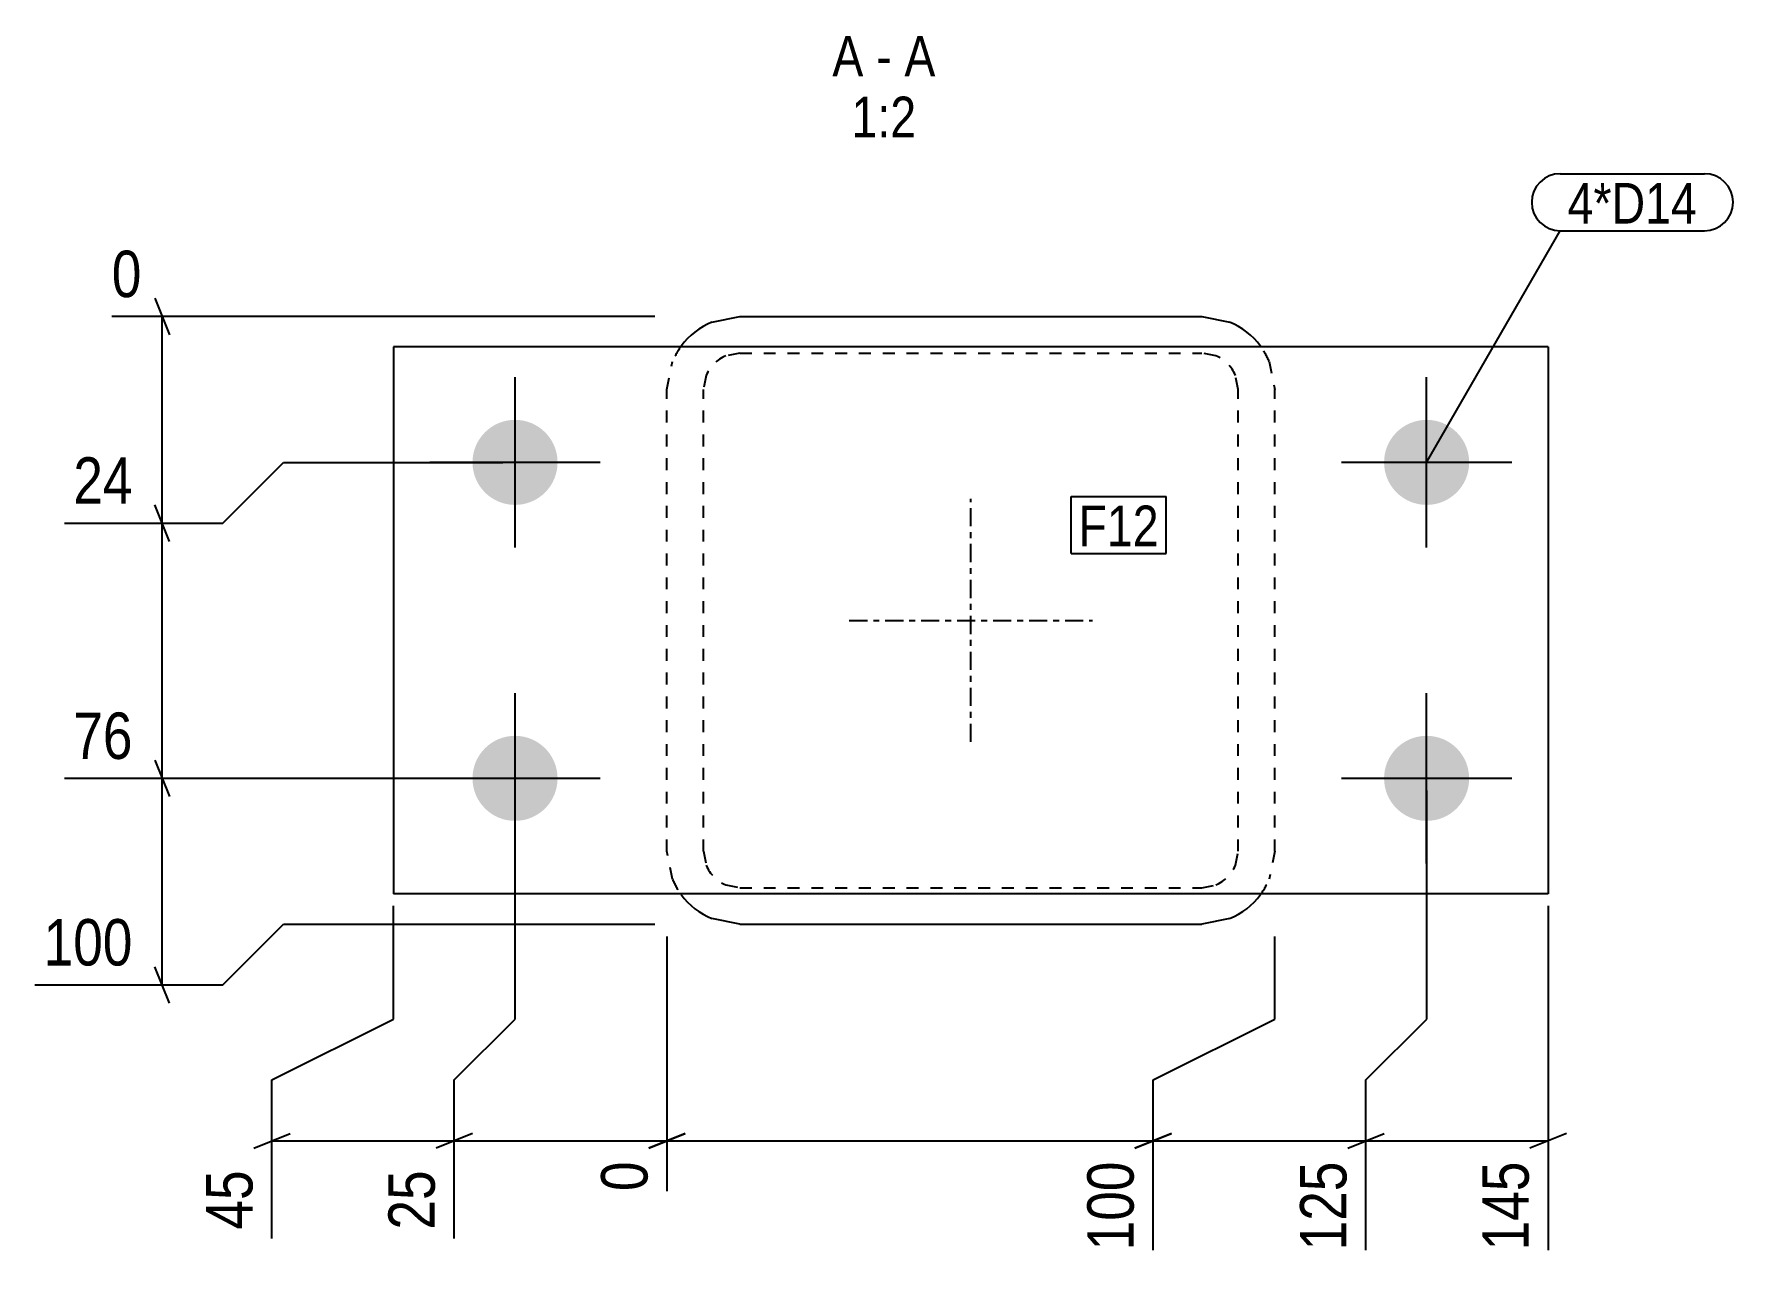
# Model space of a CAD drawing. Header units: millimetres. Extents: x 27 to 41002, y 3 to 1418.
# Drawn here: x 18609 to 18888.5, y 3.2 to 205 of the extents above; entities that cross this region are included whole.
import ezdxf

# ---------------------------------------------------------------- set-up
doc = ezdxf.new("R2010")
doc.units = ezdxf.units.MM
doc.linetypes.add('DXK_LINE_DOT2', pattern=[3.9198, 1.9599, -1.9599])
doc.linetypes.add('DXK_LINE_DOT3', pattern=[5.9187, 2.979, -0.9799, 0.9799, -0.9799])
for name, color, linetype in [('MÅLSÆTNING', 7, 'Continuous'), ('STÅL', 7, 'Continuous'), ('TEKST', 7, 'Continuous')]:
    doc.layers.add(name, color=color, linetype=linetype)
doc.styles.add('Arial Narrow', font='ARIALN.TTF', dxfattribs={"height": 0.2})

msp = doc.modelspace()

# ---------------------------------------------------------------- hatches: boundary and pattern name
at = {"layer": 'STÅL', "linetype": 'Continuous'}
for points in [[(18688.12, 127.47, -1), (18688.12, 141.47, -1)], [(18838.12, 127.47, -1), (18838.12, 141.47, -1)], [(18688.12, 75.47, -1), (18688.12, 89.47, -1)], [(18838.12, 75.47, -1), (18838.12, 89.47, -1)]]:
    msp.add_hatch(color=96, dxfattribs=at).paths.add_polyline_path(points)

# ---------------------------------------------------------------- linework, layer by layer
at = {"layer": 'MÅLSÆTNING', "color": 7, "linetype": 'Continuous'}
for p, q in [((18628.84, 161.47), (18631.24, 155.47)), ((18711.12, 158.47), (18621.77, 158.47)), ((18630.04, 124.47), (18630.04, 158.47)), ((18640.04, 124.47), (18650.04, 134.47)), ((18640.04, 124.47), (18650.04, 134.47)), ((18650.04, 134.47), (18686.12, 134.47)), ((18650.04, 134.47), (18686.12, 134.47)), ((18631.24, 121.47), (18628.84, 127.47)), ((18631.24, 121.47), (18628.84, 127.47)), ((18613.98, 124.47), (18640.04, 124.47)), ((18613.98, 124.47), (18640.04, 124.47)), ((18630.04, 82.47), (18630.04, 124.47)), ((18628.84, 85.47), (18631.24, 79.47)), ((18628.84, 85.47), (18631.24, 79.47)), ((18686.12, 82.47), (18613.98, 82.47)), ((18686.12, 82.47), (18613.98, 82.47)), ((18630.04, 48.47), (18630.04, 82.47)), ((18688.12, 42.83), (18688.12, 80.47)), ((18688.12, 42.83), (18688.12, 80.47)), ((18838.13, 42.83), (18838.13, 80.47)), ((18838.13, 42.83), (18838.13, 80.47)), ((18668.12, 42.83), (18668.12, 61.47)), ((18858.12, 61.47), (18858.12, 4.8)), ((18640.04, 48.47), (18650.04, 58.47)), ((18650.04, 58.47), (18711.12, 58.47)), ((18713.12, 56.47), (18713.12, 14.55)), ((18713.12, 56.47), (18713.12, 14.55)), ((18813.12, 42.83), (18813.12, 56.47)), ((18813.12, 42.83), (18813.12, 56.47)), ((18631.24, 45.47), (18628.84, 51.47)), ((18609.1, 48.47), (18640.04, 48.47)), ((18648.12, 32.83), (18668.12, 42.83)), ((18678.12, 32.83), (18688.12, 42.83)), ((18678.12, 32.83), (18688.12, 42.83)), ((18793.12, 32.83), (18813.12, 42.83)), ((18793.12, 32.83), (18813.12, 42.83)), ((18828.13, 32.83), (18838.13, 42.83)), ((18828.13, 32.83), (18838.13, 42.83)), ((18648.12, 6.76), (18648.12, 32.83)), ((18678.12, 6.76), (18678.12, 32.83)), ((18678.12, 6.76), (18678.12, 32.83)), ((18793.12, 4.8), (18793.12, 32.83)), ((18793.12, 4.8), (18793.12, 32.83)), ((18828.13, 4.8), (18828.13, 32.83)), ((18828.13, 4.8), (18828.13, 32.83)), ((18645.12, 21.63), (18651.12, 24.03)), ((18648.12, 22.83), (18678.12, 22.83)), ((18681.12, 24.03), (18675.12, 21.63)), ((18681.12, 24.03), (18675.12, 21.63)), ((18678.12, 22.83), (18713.12, 22.83)), ((18716.12, 24.03), (18710.12, 21.63)), ((18710.12, 21.63), (18716.12, 24.03)), ((18713.12, 22.83), (18793.12, 22.83)), ((18790.12, 21.63), (18796.12, 24.03)), ((18793.12, 22.83), (18828.13, 22.83)), ((18825.13, 21.63), (18831.13, 24.03)), ((18825.13, 21.63), (18831.13, 24.03)), ((18828.13, 22.83), (18858.12, 22.83)), ((18861.12, 24.03), (18855.12, 21.63))]:
    msp.add_line(p, q, dxfattribs=at)
at = {"layer": 'STÅL', "color": 2, "linetype": 'Continuous'}
for p, q in [((18720.53, 157.56), (18725.12, 158.47)), ((18725.12, 158.47), (18801.12, 158.47)), ((18801.12, 158.47), (18805.72, 157.56)), ((18858.12, 153.47), (18668.12, 153.47)), ((18668.12, 153.47), (18668.12, 63.47)), ((18858.12, 153.47), (18858.12, 63.47)), ((18858.12, 63.47), (18668.12, 63.47)), ((18725.12, 58.47), (18720.53, 59.38)), ((18805.72, 59.38), (18801.12, 58.47)), ((18725.12, 58.47), (18801.12, 58.47))]:
    msp.add_line(p, q, dxfattribs=at)
at = {"layer": 'STÅL', "color": 7, "linetype": 'DXK_LINE_DOT2'}
for p, q in [((18713.12, 146.47), (18714.04, 151.06)), ((18725.12, 152.47), (18722.83, 152.01)), ((18725.12, 152.47), (18801.12, 152.47)), ((18803.42, 152.01), (18801.12, 152.47)), ((18812.21, 151.06), (18813.12, 146.47)), ((18719.58, 148.77), (18719.12, 146.47)), ((18807.12, 146.47), (18806.67, 148.77)), ((18713.12, 70.47), (18713.12, 146.47)), ((18719.12, 70.47), (18719.12, 146.47)), ((18807.12, 70.47), (18807.12, 146.47)), ((18813.12, 70.47), (18813.12, 146.47)), ((18714.04, 65.88), (18713.12, 70.47)), ((18719.12, 70.47), (18719.58, 68.17)), ((18806.67, 68.17), (18807.12, 70.47)), ((18813.12, 70.47), (18812.21, 65.88)), ((18722.83, 64.93), (18725.12, 64.47)), ((18725.12, 64.47), (18801.12, 64.47)), ((18801.12, 64.47), (18803.42, 64.93))]:
    msp.add_line(p, q, dxfattribs=at)
at = {"layer": 'STÅL', "color": 96, "linetype": 'Continuous'}
for p, q in [((18688.12, 120.47), (18688.12, 148.47)), ((18838.12, 120.47), (18838.12, 148.47)), ((18702.12, 134.47), (18674.12, 134.47)), ((18852.12, 134.47), (18824.12, 134.47)), ((18688.12, 68.47), (18688.12, 96.47)), ((18838.12, 68.47), (18838.12, 96.47)), ((18702.12, 82.47), (18674.12, 82.47)), ((18852.12, 82.47), (18824.12, 82.47))]:
    msp.add_line(p, q, dxfattribs=at)
at = {"layer": 'STÅL', "color": 7, "linetype": 'DXK_LINE_DOT3'}
for p, q in [((18763.12, 88.47), (18763.12, 128.47)), ((18743.12, 108.47), (18783.12, 108.47))]:
    msp.add_line(p, q, dxfattribs=at)
at = {"layer": 'STÅL', "color": 2, "linetype": 'Continuous'}
for centre, start, end in [((18725.12, 146.47), 112.5, 143.5514), ((18801.12, 146.47), 36.4486, 67.5), ((18725.12, 70.47), 216.4486, 247.5), ((18801.12, 70.47), 292.5, 323.5514)]:
    msp.add_arc(centre, 12, start, end, dxfattribs=at)
at = {"layer": 'STÅL', "color": 7, "linetype": 'DXK_LINE_DOT2'}
for centre, radius, start, end in [((18725.12, 146.47), 12, 143.5514, 157.5), ((18725.12, 146.47), 6, 112.5, 157.5), ((18801.12, 146.47), 6, 22.5, 67.5), ((18801.12, 146.47), 12, 22.5, 36.4486), ((18725.12, 70.47), 6, 202.5, 247.5), ((18801.12, 70.47), 6, 292.5, 337.5), ((18725.12, 70.47), 12, 202.5, 216.4486), ((18801.12, 70.47), 12, 323.5514, 337.5)]:
    msp.add_arc(centre, radius, start, end, dxfattribs=at)

# ---------------------------------------------------------------- wipeouts: each hides what was drawn before it
at = {"color": 0, "linetype": 'Continuous'}
for points, layer in [([(18626.79, 126.07), (18626.79, 137.27), (18613.84, 137.27), (18613.84, 126.07)], 'MÅLSÆTNING'), ([(18626.79, 84.07), (18626.79, 95.27), (18613.84, 95.27), (18613.84, 84.07)], 'MÅLSÆTNING'), ([(18626.79, 50.07), (18626.79, 61.27), (18608.96, 61.27), (18608.96, 50.07)], 'MÅLSÆTNING'), ([(18646.52, 19.57), (18635.32, 19.57), (18635.32, 6.62), (18646.52, 6.62)], 'MÅLSÆTNING'), ([(18676.52, 19.57), (18665.32, 19.57), (18665.32, 6.62), (18676.52, 6.62)], 'MÅLSÆTNING'), ([(18745.44, 197.98), (18745.44, 204.98), (18740.33, 204.98), (18740.33, 197.98)], 'TEKST'), ([(18750.09, 197.98), (18750.09, 204.98), (18747.54, 204.98), (18747.54, 197.98)], 'TEKST'), ([(18757.3, 197.98), (18757.3, 204.98), (18752.19, 204.98), (18752.19, 197.98)], 'TEKST'), ([(18754.15, 187.98), (18754.15, 194.98), (18743.48, 194.98), (18743.48, 187.98)], 'TEKST')]:
    msp.add_wipeout(points, dxfattribs=at).dxf.layer = layer
at = {"color": 0}
for points in [[(18882.64, 173.78), (18882.64, 180.78), (18861.32, 180.78), (18861.32, 173.78)], [(18794.04, 120.68), (18794.04, 127.68), (18780.83, 127.68), (18780.83, 120.68)]]:
    msp.add_wipeout(points, dxfattribs=at).dxf.layer = 'TEKST'

# ---------------------------------------------------------------- next in the draw order: texts
at = {"layer": 'MÅLSÆTNING', "color": 3, "linetype": 'Continuous', "style": 'Arial Narrow'}
for s, p in [('24', (18615.44, 127.67)), ('76', (18615.44, 85.67)), ('100', (18610.56, 51.67))]:
    msp.add_text(s, height=7.635, dxfattribs=at).set_placement(p)
for s, p in [('45', (18644.92, 8.22)), ('25', (18674.92, 8.22))]:
    msp.add_text(s, height=7.635, rotation=90.0002, dxfattribs=at).set_placement(p)
at = {"layer": 'TEKST', "color": 3, "linetype": 'Continuous', "style": 'Arial Narrow'}
for s, height, p in [('A', 6.68, (18740.33, 197.98)), ('A', 6.68, (18752.19, 197.98)), ('-', 6.68, (18747.54, 197.98)), ('1:2', 6.681, (18743.48, 187.98))]:
    msp.add_text(s, height=height, dxfattribs=at).set_placement(p)

# ---------------------------------------------------------------- next in the draw order: wipeouts: each hides what was drawn before it
at = {"color": 0, "linetype": 'Continuous'}
for points in [[(18628.24, 160.07), (18628.24, 171.27), (18620.17, 171.27), (18620.17, 160.07)], [(18711.52, 21.02), (18700.32, 21.02), (18700.32, 12.95), (18711.52, 12.95)], [(18791.52, 21.02), (18780.32, 21.02), (18780.32, 3.2), (18791.52, 3.2)], [(18826.53, 21.02), (18815.33, 21.02), (18815.33, 3.2), (18826.53, 3.2)], [(18856.52, 21.02), (18845.32, 21.02), (18845.32, 3.2), (18856.52, 3.2)]]:
    msp.add_wipeout(points, dxfattribs=at).dxf.layer = 'MÅLSÆTNING'
at = {"color": 0}
for points in [[(18882.64, 173.78), (18882.64, 180.78), (18861.32, 180.78), (18861.32, 173.78)], [(18794.04, 120.68), (18794.04, 127.68), (18780.83, 127.68), (18780.83, 120.68)]]:
    msp.add_wipeout(points, dxfattribs=at).dxf.layer = 'TEKST'

# ---------------------------------------------------------------- next in the draw order: linework, layer by layer
at = {"layer": 'MÅLSÆTNING', "color": 7, "linetype": 'Continuous'}
msp.add_line((18796.12, 24.03), (18790.12, 21.63), dxfattribs=at)
at = {"layer": 'TEKST', "color": 7, "linetype": 'Continuous'}
for p, q in [((18860.12, 181.98), (18883.84, 181.98)), ((18838.12, 134.47), (18860.12, 172.58)), ((18860.12, 172.58), (18883.84, 172.58)), ((18779.63, 128.88), (18795.24, 128.88)), ((18779.63, 119.48), (18779.63, 128.88)), ((18795.24, 119.48), (18795.24, 128.88)), ((18779.63, 119.48), (18795.24, 119.48))]:
    msp.add_line(p, q, dxfattribs=at)
for centre, start, end in [((18860.12, 177.28), 90, 270), ((18883.84, 177.28), 270, 90)]:
    msp.add_arc(centre, 4.7, start, end, dxfattribs=at)

# ---------------------------------------------------------------- next in the draw order: texts
at = {"layer": 'MÅLSÆTNING', "color": 3, "linetype": 'Continuous', "style": 'Arial Narrow'}
msp.add_text('0', height=7.64, dxfattribs=at).set_placement((18621.77, 161.67))
for s, height, p in [('0', 7.64, (18709.92, 14.55)), ('100', 7.635, (18789.92, 4.8)), ('125', 7.635, (18824.93, 4.8)), ('145', 7.635, (18854.92, 4.8))]:
    msp.add_text(s, height=height, rotation=90.0002, dxfattribs=at).set_placement(p)
at = {"layer": 'TEKST', "color": 3, "style": 'Arial Narrow'}
for s, p in [('4*D14', (18861.32, 173.78)), ('F12', (18780.83, 120.68))]:
    msp.add_text(s, height=6.681, dxfattribs=at).set_placement(p)

doc.saveas('drawing.dxf')
